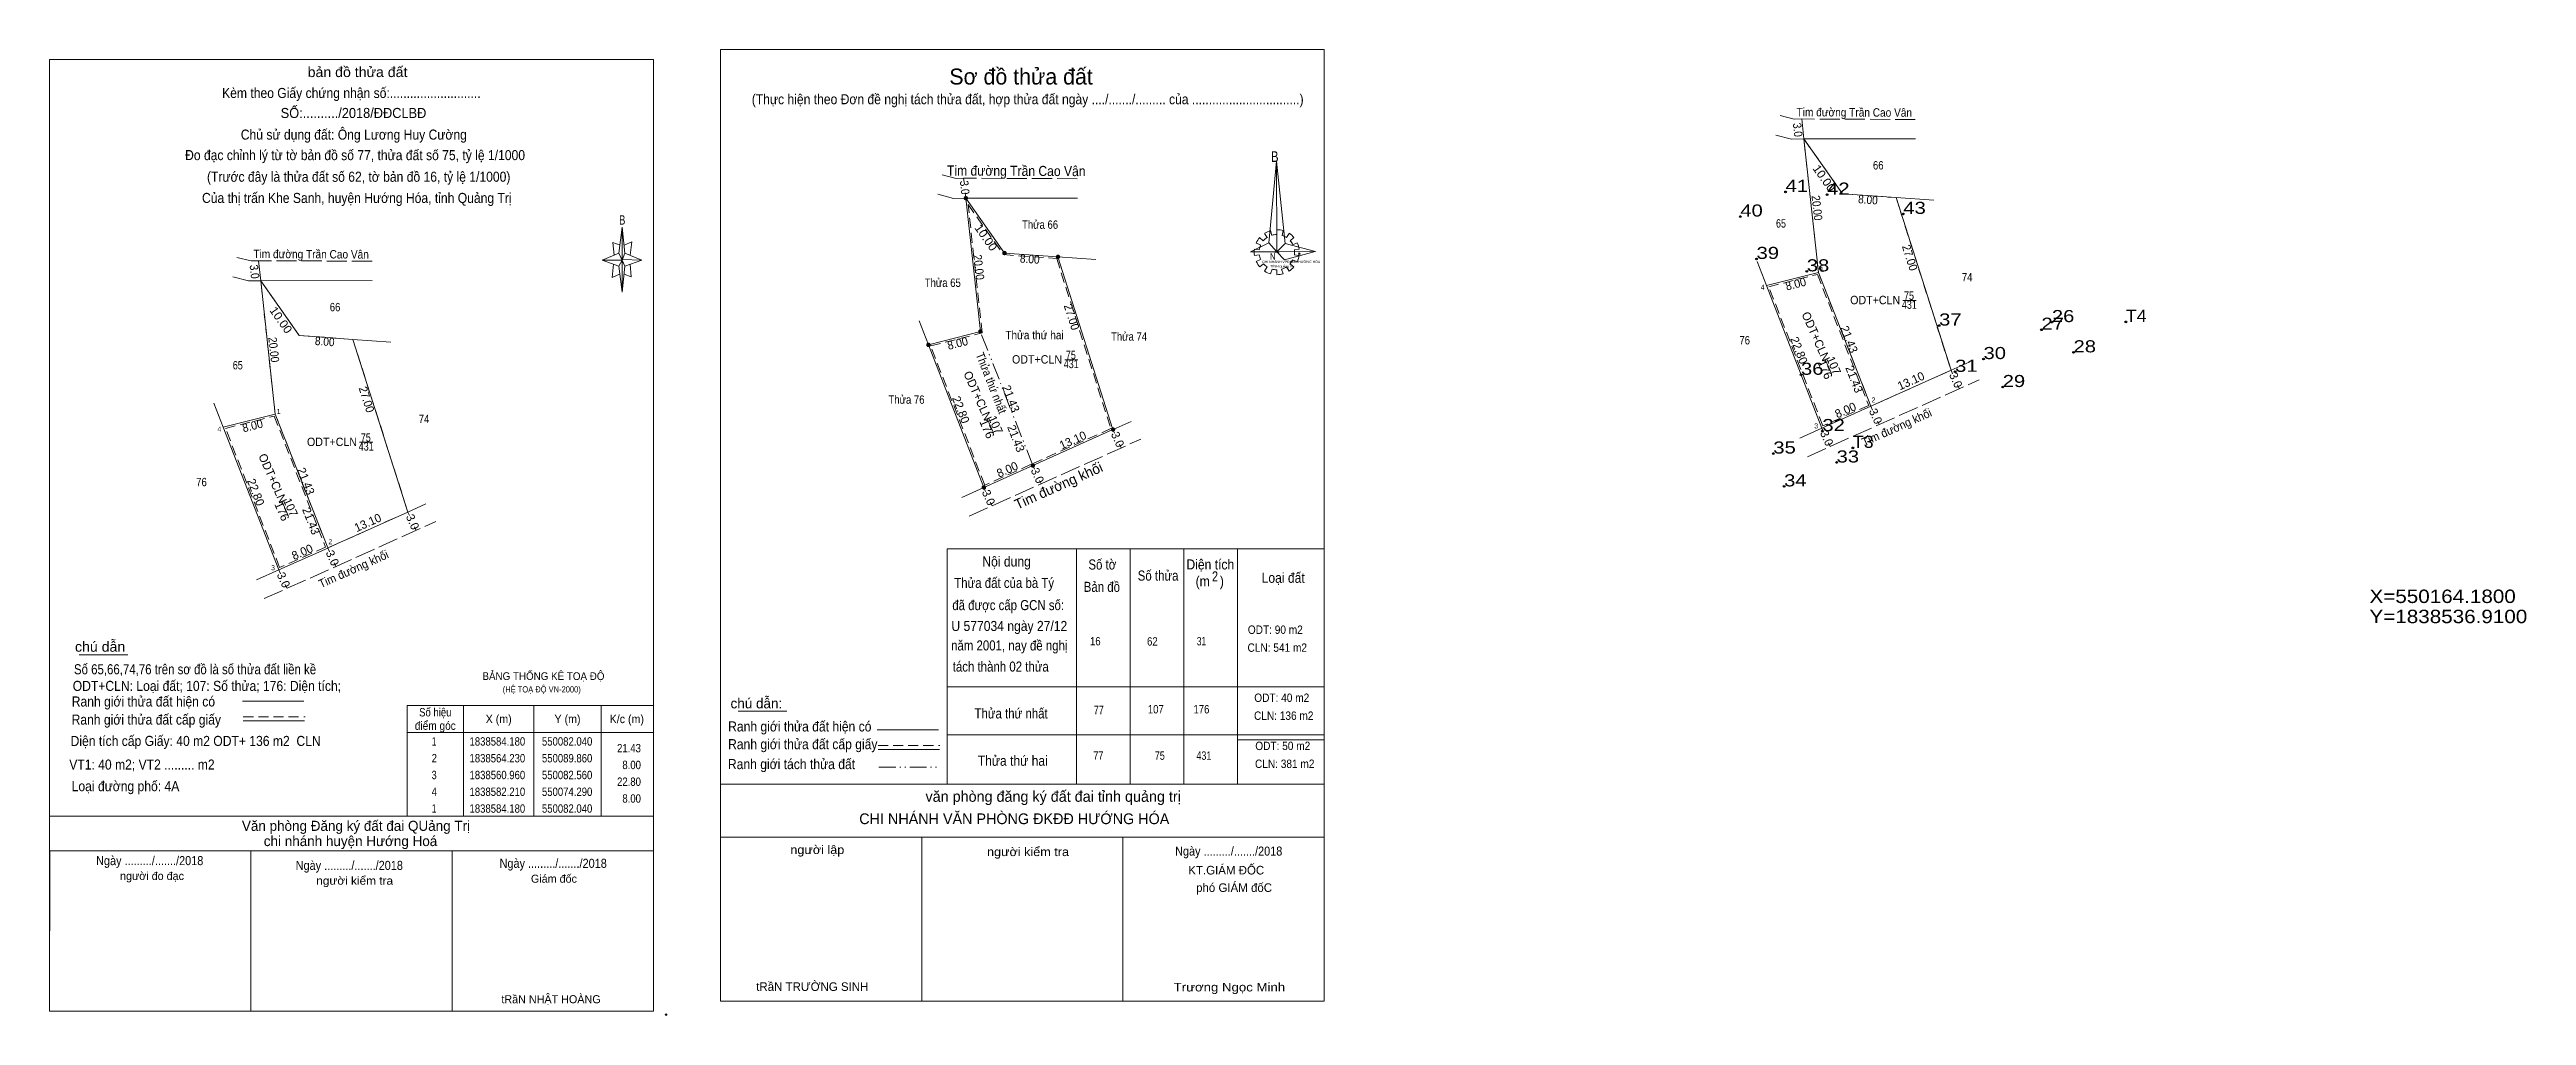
# Model space of a CAD drawing. Header units: metres. Extents: x 549818 to 550651, y 1838063 to 1838617.
# Drawn here: x 549818.4 to 550187.6, y 1838473.5 to 1838617.4 of the extents above; entities outside this region: 2.
import ezdxf
from ezdxf.enums import TextEntityAlignment as Align

# ---------------------------------------------------------------- set-up
doc = ezdxf.new("R2010")
doc.units = ezdxf.units.M
doc.header["$LTSCALE"] = 0.5
doc.header["$PDMODE"] = 32
doc.header["$PDSIZE"] = 0.25
for name, pattern in [('DASH_DOUBLE_DOT', [9.2, 5, -1.2, 0.3, -1.2, 0.3, -1.2]), ('LONG_DASHED', [7.5, 6, -1.5]), ('MEDIUM_DASHED', [4.5, 3, -1.5])]:
    doc.linetypes.add(name, pattern=pattern)
for name, color, linetype, lineweight in [('1', 7, 'Continuous', 13), ('10', 7, 'Continuous', 13), ('17', 7, 'Continuous', 13), ('2', 7, 'Continuous', 13), ('22', 7, 'LONG_DASHED', 13), ('23', 7, 'Continuous', 13), ('28', 7, 'DASH_DOUBLE_DOT', 13), ('5', 7, 'Continuous', 13), ('6', 7, 'Continuous', 13), ('63', 7, 'DASH_DOUBLE_DOT', 13)]:
    doc.layers.add(name, color=color, linetype=linetype, lineweight=lineweight)
doc.layers.add('12', color=7, linetype='Continuous')
doc.layers.add('7', color=7, linetype='Continuous')

msp = doc.modelspace()

# ---------------------------------------------------------------- hatches: boundary and pattern name
at = {"layer": '28'}
for points in [[(549955.2061, 1838595.2341, 1), (549954.7061, 1838595.2341, 1)], [(549960.9661, 1838587.0641, 1), (549960.4661, 1838587.0641, 1)], [(549968.9461, 1838586.4941, 1), (549968.4461, 1838586.4941, 1)], [(549957.3761, 1838575.3541, 1), (549956.8761, 1838575.3541, 1)], [(549949.6261, 1838573.3841, 1), (549949.1261, 1838573.3841, 1)], [(549977.1461, 1838560.7641, 1), (549976.6461, 1838560.7641, 1)], [(549965.1961, 1838555.4041, 1), (549964.6961, 1838555.4041, 1)], [(549957.8961, 1838552.1341, 1), (549957.3961, 1838552.1341, 1)]]:
    msp.add_hatch(color=256, dxfattribs=at).paths.add_polyline_path(points)

# ---------------------------------------------------------------- linework, layer by layer
at = {"layer": '1'}
for p, q in [((549999.89, 1838589.39), (549999.49, 1838589.99)), ((550000.39, 1838590.4), (550000.56, 1838589.69)), ((550001.3, 1838589.8), (550001.33, 1838590.53)), ((550002.26, 1838590.4), (550002.09, 1838589.67)), ((550002.74, 1838589.39), (550003.14, 1838589.99)), ((549997.97, 1838587.64), (549998.69, 1838587.53)), ((549998.69, 1838586.8), (549997.97, 1838586.68)), ((549998.9, 1838588.26), (549998.25, 1838588.53)), ((549998.25, 1838585.8), (549998.9, 1838586.12)), ((549998.73, 1838589.35), (549999.28, 1838588.87)), ((550000.95, 1838587.21), (550001.65, 1838587.21)), ((550003.86, 1838589.35), (550003.31, 1838588.89)), ((550004.38, 1838585.77), (550003.66, 1838586.05)), ((550003.7, 1838588.28), (550004.36, 1838588.6)), ((550004.66, 1838587.64), (550003.92, 1838587.53)), ((550003.92, 1838586.8), (550004.66, 1838586.68)), ((549999.34, 1838585.43), (549998.77, 1838584.98)), ((549999.49, 1838584.36), (549999.86, 1838585)), ((550000.61, 1838584.66), (550000.39, 1838583.95)), ((550001.3, 1838583.84), (550001.3, 1838584.54)), ((550002.02, 1838584.66), (550002.24, 1838583.98)), ((550003.14, 1838584.36), (550002.74, 1838584.98)), ((550003.27, 1838585.43), (550003.86, 1838585)), ((549952.19, 1838542.99), (550008.38, 1838542.99)), ((549952.19, 1838542.99), (549952.19, 1838507.94)), ((549971.46, 1838542.99), (549971.46, 1838507.94)), ((549979.46, 1838542.99), (549979.46, 1838507.94)), ((549987.46, 1838542.99), (549987.46, 1838507.94)), ((549995.46, 1838542.99), (549995.46, 1838507.94)), ((549952.19, 1838522.42), (550008.38, 1838522.42)), ((549952.24, 1838515.28), (550008.43, 1838515.28)), ((549918.38, 1838507.94), (550008.38, 1838507.94)), ((549918.38, 1838507.17), (549918.38, 1838475.58)), ((549918.38, 1838500.01), (550008.38, 1838500.01)), ((549948.38, 1838500.01), (549948.38, 1838475.58)), ((549978.38, 1838500.01), (549978.38, 1838475.58))]:
    msp.add_line(p, q, dxfattribs=at)
msp.add_lwpolyline([(550008.38, 1838507.94), (550008.38, 1838475.58), (549918.38, 1838475.58), (549918.38, 1838617.38), (550008.38, 1838617.38), (550008.38, 1838514.53)], dxfattribs=at)
msp.add_lwpolyline([(550008.38, 1838507.94), (550008.38, 1838475.58), (549918.38, 1838475.58), (549918.38, 1838617.38), (550008.38, 1838617.38), (550008.38, 1838514.53)], dxfattribs=at)
for points in [[(550001.26, 1838600.73), (550001.3, 1838587.23), (550000.13, 1838588.57)], [(550001.26, 1838600.73), (550001.3, 1838587.23), (550002.55, 1838588.48)], [(549997.38, 1838587.23), (550000.13, 1838588.57), (550001.3, 1838587.23)], [(550007.06, 1838587.28), (550001.3, 1838587.23), (550002.55, 1838588.48)], [(550007.02, 1838587.3), (550002.44, 1838586.07), (550001.3, 1838587.23)]]:
    msp.add_lwpolyline(points, close=True, dxfattribs=at)
at = {"layer": '1', "linetype": 'MEDIUM_DASHED'}
for points in [[(550079.87, 1838604.06), (550085.63, 1838595.89), (550093.61, 1838595.32), (550101.81, 1838569.59), (550089.86, 1838564.23), (550082.04, 1838584.18)], [(550081.89, 1838583.88), (550089.54, 1838564.36), (550082.7, 1838561.3), (550074.63, 1838582.04)]]:
    msp.add_lwpolyline(points, close=True, dxfattribs=at)
at = {"layer": '1'}
for centre, major_axis, start_param, end_param in [((550001.315, 1838587.1841), (3.3649, 0), 1.84955988, 2.13900916), ((550001.315, 1838587.1841), (2.6372, 0), 1.56985589, 1.85611068), ((550001.315, 1838587.1841), (3.3649, 0), 1.27924208, 1.56332225), ((550001.315, 1838587.1841), (2.6372, 0), 1.00270906, 1.2755622), ((550001.315, 1838587.1841), (3.3649, 0), 0.71056237, 0.99687234), ((550001.315, 1838587.1841), (3.3649, 0), 3.00667928, 3.29139349), ((550001.315, 1838587.1841), (3.3649, 0), 2.43958176, 2.72400246), ((550001.315, 1838587.1841), (2.6372, 0), 2.72368549, 3.01515824), ((550001.315, 1838587.1841), (2.6372, 0), 3.28229955, 3.56105054), ((550001.315, 1838587.1841), (2.6372, 0), 2.13373541, 2.44496261), ((550001.315, 1838587.1841), (2.6372, 0), 5.56137327, 5.83951437), ((550001.315, 1838587.1841), (2.6372, 0), 0.42678376, 0.70646463), ((550001.315, 1838587.1841), (2.6372, 0), 6.13558388, 6.41618463), ((550001.315, 1838587.1841), (3.3649, 0), 0.1390515, 0.43393316), ((550001.315, 1838587.1841), (3.3649, 0), 5.85230288, 6.13839648), ((550001.315, 1838587.1841), (3.3649, 0), 3.56988637, 3.85691866), ((550001.315, 1838587.1841), (2.6372, 0), 3.86077574, 4.13258255), ((550001.2958, 1838587.1641), (3.3649, 0), 4.1470906, 4.43659307), ((550001.315, 1838587.1841), (2.6372, 0), 4.43854677, 4.71314001), ((550001.315, 1838587.1841), (3.3649, 0), 4.71301008, 4.99761054), ((550001.315, 1838587.1841), (2.6372, 0), 4.99087134, 5.28933161), ((550001.315, 1838587.1841), (3.3649, 0), 5.28561416, 5.56798705)]:
    msp.add_ellipse(centre, major_axis=major_axis, ratio=0.995001, start_param=start_param, end_param=end_param, dxfattribs=at)
msp.add_point((550004.66, 1838586.96), dxfattribs=at)
at = {"layer": '10'}
for p, q in [((550079.55, 1838607.04), (550079.87, 1838604.06)), ((550099.25, 1838594.92), (550093.61, 1838595.32)), ((550072.9, 1838585.79), (550074.29, 1838582.21)), ((550102.04, 1838569.07), (550101.81, 1838569.59)), ((550103.04, 1838566.85), (550102.79, 1838567.4)), ((550090.11, 1838563.67), (550089.86, 1838564.23)), ((550082.82, 1838560.38), (550082.56, 1838560.96)), ((550091.09, 1838561.49), (550090.85, 1838562.02)), ((550083.79, 1838558.22), (550083.53, 1838558.79))]:
    msp.add_line(p, q, dxfattribs=at)
for points in [[(550085.63, 1838595.89), (550079.87, 1838604.06), (550082.04, 1838584.18)], [(550085.63, 1838595.89), (550093.61, 1838595.32), (550101.81, 1838569.59)], [(550089.86, 1838564.23), (550082.04, 1838584.18), (550074.29, 1838582.21), (550082.56, 1838560.96)]]:
    msp.add_lwpolyline(points, dxfattribs=at)
at = {"layer": '17'}
for p, q in [((549822.8, 1838527.17), (549830.04, 1838527.17)), ((549921.04, 1838518.8), (549928.28, 1838518.8)), ((549818.38, 1838474.08), (549818.4, 1838497.99)), ((549848.38, 1838474.05), (549848.4, 1838497.97)), ((549878.38, 1838474.03), (549878.4, 1838497.94))]:
    msp.add_line(p, q, dxfattribs=at)
at = {"layer": '2', "linetype": 'LONG_DASHED'}
for p, q in [((549971.56, 1838598.13), (549954.63, 1838598.21)), ((549866.46, 1838585.84), (549849.53, 1838585.92)), ((549955.47, 1838547.87), (549981.06, 1838559.34)), ((549850.37, 1838535.57), (549875.96, 1838547.04))]:
    msp.add_line(p, q, dxfattribs=at)
at = {"layer": '2'}
for p, q in [((549954.63, 1838598.21), (549954.7, 1838597.58)), ((549954.87, 1838596.01), (549954.95, 1838595.23)), ((549971.59, 1838595.25), (549954.95, 1838595.23)), ((549960.71, 1838587.06), (549954.95, 1838595.23)), ((549954.96, 1838595.23), (549957.12, 1838575.35)), ((549849.53, 1838585.92), (549849.85, 1838582.94)), ((549974.33, 1838586.09), (549968.69, 1838586.49)), ((549866.49, 1838582.96), (549849.85, 1838582.94)), ((549947.98, 1838576.96), (549949.37, 1838573.38)), ((549869.23, 1838573.8), (549863.59, 1838574.2)), ((549969.69, 1838571.15), (549971.67, 1838571.15)), ((549842.88, 1838564.67), (549844.27, 1838561.09)), ((549958.17, 1838562.28), (549959.06, 1838560.26)), ((549977.12, 1838560.24), (549976.89, 1838560.76)), ((549976.9, 1838560.76), (549979.58, 1838561.96)), ((549864.59, 1838558.86), (549866.57, 1838558.86)), ((549978.12, 1838558.02), (549977.87, 1838558.57)), ((549957.64, 1838552.13), (549964.94, 1838555.4)), ((549965.19, 1838554.84), (549964.94, 1838555.4)), ((549966.17, 1838552.66), (549965.93, 1838553.19)), ((549853.07, 1838549.99), (549853.96, 1838547.97)), ((549871.8, 1838548.46), (549874.48, 1838549.67)), ((549954.34, 1838550.65), (549957.65, 1838552.13)), ((549957.9, 1838551.55), (549957.64, 1838552.13)), ((549958.87, 1838549.39), (549958.61, 1838549.96)), ((549872.02, 1838547.95), (549871.79, 1838548.47)), ((549873.02, 1838545.73), (549872.77, 1838546.28)), ((549852.54, 1838539.83), (549859.84, 1838543.1)), ((549860.09, 1838542.55), (549859.84, 1838543.11)), ((549849.23, 1838538.35), (549852.54, 1838539.83)), ((549852.8, 1838539.26), (549852.54, 1838539.84)), ((549861.07, 1838540.37), (549860.83, 1838540.9)), ((549853.77, 1838537.1), (549853.51, 1838537.67)), ((549880.08, 1838519.64), (549880.08, 1838503.14)), ((549890.58, 1838519.64), (549890.58, 1838503.14)), ((549900.58, 1838519.64), (549900.58, 1838503.14)), ((549871.68, 1838515.64), (549908.38, 1838515.64))]:
    msp.add_line(p, q, dxfattribs=at)
at = {"layer": '2', "linetype": 'MEDIUM_DASHED'}
msp.add_line((549957.39, 1838575.16), (549955.3, 1838594.29), dxfattribs=at)
at = {"layer": '2', "linetype": 'DASH_DOUBLE_DOT'}
msp.add_line((549964.94, 1838555.4), (549957.12, 1838575.35), dxfattribs=at)
at = {"layer": '2', "linetype": 'LONG_DASHED'}
for points in [[(549954.63, 1838598.21), (549953.52, 1838598.18), (549951.41, 1838598.7)], [(549849.53, 1838585.92), (549848.42, 1838585.89), (549846.31, 1838586.41)]]:
    msp.add_lwpolyline(points, dxfattribs=at)
at = {"layer": '2'}
for points in [[(549954.95, 1838595.23), (549953.13, 1838595.21), (549950.79, 1838595.81)], [(549960.71, 1838587.06), (549968.69, 1838586.49), (549976.89, 1838560.76), (549964.94, 1838555.4)], [(549849.85, 1838582.94), (549848.03, 1838582.92), (549845.69, 1838583.52)], [(549855.61, 1838574.77), (549849.85, 1838582.94), (549852.02, 1838563.05)], [(549855.61, 1838574.77), (549863.59, 1838574.2), (549871.79, 1838548.47), (549859.84, 1838543.11), (549852.02, 1838563.06), (549844.27, 1838561.09), (549852.54, 1838539.84)], [(549957.12, 1838575.35), (549949.37, 1838573.38), (549957.64, 1838552.13)]]:
    msp.add_lwpolyline(points, dxfattribs=at)
at = {"layer": '2', "linetype": 'MEDIUM_DASHED'}
for points in [[(549955.3, 1838594.29), (549960.57, 1838586.82), (549968.5, 1838586.25), (549976.58, 1838560.9), (549965.08, 1838555.74)], [(549964.62, 1838555.53), (549957.78, 1838552.47), (549949.71, 1838573.21), (549957.39, 1838575.16)]]:
    msp.add_lwpolyline(points, dxfattribs=at)
for points in [[(549849.85, 1838582.94), (549855.61, 1838574.77), (549863.59, 1838574.2), (549871.79, 1838548.47), (549859.84, 1838543.11), (549852.02, 1838563.06)], [(549851.87, 1838562.76), (549859.52, 1838543.24), (549852.68, 1838540.18), (549844.61, 1838560.92)]]:
    msp.add_lwpolyline(points, close=True, dxfattribs=at)
at = {"layer": '2'}
msp.add_lwpolyline([(549871.68, 1838519.64), (549908.38, 1838519.64), (549908.38, 1838503.14), (549871.68, 1838503.14)], close=True, dxfattribs=at)
at = {"layer": '22'}
for p, q in [((550096.48, 1838606.96), (550079.55, 1838607.04)), ((550080.39, 1838556.69), (550105.98, 1838568.17))]:
    msp.add_line(p, q, dxfattribs=at)
msp.add_lwpolyline([(550079.55, 1838607.04), (550078.44, 1838607.01), (550076.33, 1838607.53)], dxfattribs=at)
at = {"layer": '23'}
for p, q in [((550096.51, 1838604.08), (550079.87, 1838604.06)), ((550101.81, 1838569.59), (550089.86, 1838564.23)), ((550101.81, 1838569.59), (550104.49, 1838570.79)), ((550082.55, 1838560.95), (550089.86, 1838564.23)), ((550079.25, 1838559.47), (550082.56, 1838560.96))]:
    msp.add_line(p, q, dxfattribs=at)
msp.add_lwpolyline([(550079.87, 1838604.06), (550078.05, 1838604.04), (550075.71, 1838604.64)], dxfattribs=at)
at = {"layer": '28', "linetype": 'Continuous'}
for p, q in [((550094.61, 1838579.98), (550096.59, 1838579.98)), ((550083.09, 1838571.11), (550083.98, 1838569.09)), ((549952.19, 1838507.94), (549995.46, 1838507.94))]:
    msp.add_line(p, q, dxfattribs=at)
msp.add_lwpolyline([(549995.46, 1838514.53), (550008.38, 1838514.53), (550008.38, 1838507.94)], dxfattribs=at)
at = {"layer": '28'}
for centre in [(549954.9561, 1838595.2341), (549960.7161, 1838587.0641), (549968.6961, 1838586.4941), (549957.1261, 1838575.3541), (549949.3761, 1838573.3841), (549976.8961, 1838560.7641), (549964.9461, 1838555.4041), (549957.6461, 1838552.1341)]:
    msp.add_circle(centre, 0.25, dxfattribs=at)
at = {"layer": '5'}
for p, q in [((549903.25, 1838587.02), (549903.75, 1838590.92)), ((549903.25, 1838585.12), (549900.75, 1838586.02)), ((549904.15, 1838587.02), (549906.65, 1838586.02)), ((549904.15, 1838585.12), (549903.75, 1838581.22)), ((549905.05, 1838583.52), (549904.05, 1838583.92)), ((549904.95, 1838585.42), (549905.05, 1838583.52))]:
    msp.add_line(p, q, dxfattribs=at)
for points in [[(549818.38, 1838615.88), (549908.38, 1838615.88), (549908.38, 1838474.08), (549818.38, 1838474.08)], [(549903.75, 1838590.92), (549904.15, 1838587.02), (549903.75, 1838586.02)], [(549903.75, 1838586.02), (549900.75, 1838586.02), (549903.25, 1838587.02), (549904.15, 1838585.12), (549906.65, 1838586.02), (549903.75, 1838586.12)], [(549903.75, 1838586.02), (549903.75, 1838581.22), (549903.25, 1838585.12)]]:
    msp.add_lwpolyline(points, close=True, dxfattribs=at)
for points in [[(550008.38, 1838507.94), (550008.38, 1838475.58), (549918.38, 1838475.58), (549918.38, 1838617.38), (550008.38, 1838617.38), (550008.38, 1838514.53)], [(549903.75, 1838586.02), (549903.25, 1838587.02), (549900.75, 1838586.02)], [(549903.45, 1838588.22), (549902.35, 1838588.62), (549902.55, 1838586.72)], [(549903.75, 1838586.02), (549904.15, 1838585.12), (549906.65, 1838586.02)], [(549904.05, 1838588.22), (549905.15, 1838588.72), (549904.95, 1838586.72)], [(549902.45, 1838585.42), (549902.25, 1838583.42), (549903.35, 1838583.92)]]:
    msp.add_lwpolyline(points, dxfattribs=at)
at = {"layer": '6'}
for p, q in [((549847.12, 1838520.27), (549856.26, 1838520.27)), ((549847.26, 1838517.35), (549856.4, 1838517.35)), ((549941.73, 1838516), (549950.87, 1838516)), ((549941.87, 1838513.07), (549951.01, 1838513.07)), ((549818.38, 1838503.14), (549908.38, 1838503.14)), ((549818.38, 1838503.14), (549908.38, 1838503.14)), ((549818.38, 1838497.98), (549908.38, 1838497.98))]:
    msp.add_line(p, q, dxfattribs=at)
at = {"layer": '6', "linetype": 'MEDIUM_DASHED'}
for p, q in [((549847.26, 1838517.97), (549856.46, 1838517.97)), ((549941.87, 1838513.69), (549951.07, 1838513.69))]:
    msp.add_line(p, q, dxfattribs=at)
at = {"layer": '6'}
msp.add_point((549910.28, 1838473.58), dxfattribs=at)
at = {"layer": '63'}
msp.add_line((549942, 1838510.44), (549951.2, 1838510.44), dxfattribs=at)
at = {"layer": '7'}
for p in [(550077.14, 1838596.17), (550083.34, 1838595.76), (550070.4, 1838592.5), (550094.7, 1838592.89), (550072.82, 1838586.18), (550080.31, 1838584.33), (550100.03, 1838576.26), (550115.28, 1838575.63), (550116.84, 1838576.77), (550127.87, 1838576.8), (550106.65, 1838571.26), (550120.07, 1838572.26), (550079.44, 1838568.92), (550102.42, 1838569.36), (550109.51, 1838567.09), (550082.63, 1838560.53), (550075.32, 1838557.18), (550087.18, 1838558.03), (550084.75, 1838555.85), (550076.93, 1838552.29)]:
    msp.add_point(p, dxfattribs=at)

# ---------------------------------------------------------------- texts
at = {"layer": '1'}
msp.add_text('Sơ đồ thửa đất', height=2.38, dxfattribs=at).set_placement((549963.19, 1838612.17), align=Align.CENTER)
for s, height, width, p in [('B', 1.585, 0.8, (550000.44, 1838600.63)), ('CHI NHÁNH VPĐKĐĐ-HƯỚNG HÓA', 0.3749, 0.95, (549999.13, 1838585.56)), ('N', 0.9904, 0.9, (550000.28, 1838586.06)), ('TỈNH quảng trị', 0.375, 1.05, (550000.34, 1838584.91)), ('BẢNG THỐNG KÊ TOẠ ĐỘ ', 1.15, 0.95, (549882.91, 1838523.44)), ('(HỆ TOẠ ĐỘ VN-2000)', 0.93, 0.9, (549885.93, 1838521.58))]:
    msp.add_text(s, height=height, dxfattribs=dict(at, width=width)).set_placement(p)
for s, height, p in [('văn phòng đăng ký đất đai tỉnh quảng trị', 1.6, (549987.01, 1838505.29)), ('CHI NHÁNH VĂN PHÒNG ĐKĐĐ HƯỚNG HÓA', 1.6, (549985.29, 1838501.96)), ('KT.GIÁM ĐỐC', 1.28, (549999.43, 1838494.46)), ('phó GIÁM đốC', 1.28, (550000.6, 1838491.86)), ('tRầN TRƯỜNG SINH', 1.28, (549940.43, 1838477.11))]:
    msp.add_text(s, height=height, dxfattribs=at).set_placement(p, align=Align.RIGHT)
for s, width, p in [('người lập', 1.1, (549936.84, 1838497.51)), ('người kiểm tra', 1.1, (549970.34, 1838497.2)), ('Trương Ngọc Minh', 1.15, (550002.55, 1838477.03))]:
    msp.add_text(s, height=1.28, dxfattribs=dict(at, width=width)).set_placement(p, align=Align.RIGHT)
at = {"layer": '12'}
for s, width, p in [('41', 1.25, (550077.14, 1838596.17)), ('42', 1.25, (550083.34, 1838595.76)), ('40', 1.25, (550070.4, 1838592.5)), ('43', 1.25, (550094.7, 1838592.89)), ('39', 1.25, (550072.82, 1838586.18)), ('38', 1.25, (550080.31, 1838584.33)), ('26', 1.25, (550116.84, 1838576.77)), ('T4', 1.1, (550127.87, 1838576.8)), ('37', 1.25, (550100.03, 1838576.26)), ('27', 1.25, (550115.28, 1838575.63)), ('31', 1.25, (550102.42, 1838569.36)), ('30', 1.25, (550106.65, 1838571.26)), ('28', 1.25, (550120.07, 1838572.26)), ('36', 1.25, (550079.44, 1838568.92)), ('29', 1.25, (550109.51, 1838567.09)), ('32', 1.25, (550082.63, 1838560.53)), ('35', 1.25, (550075.32, 1838557.18)), ('33', 1.25, (550084.75, 1838555.85)), ('T3', 1.1, (550087.18, 1838558.03)), ('34', 1.25, (550076.93, 1838552.29))]:
    msp.add_text(s, height=1.8, dxfattribs=dict(at, width=width)).set_placement(p)
at = {"layer": '2'}
for s, height, rotation, width, p in [('Tim đường Trần Cao Vân', 1.5, 359.729, 0.9, (549962.4715, 1838598.5625)), ('3.0', 1.25, 276.129, 0.9, (549954.1742, 1838596.7567)), ('10.00', 1.25, 305.185, 1.05, (549957.4507, 1838589.0151)), ('Tim đường Trần Cao Vân', 1.25, 359.729, 0.9, (549857.367, 1838586.2704)), ('20.00', 1.25, 276.229, 0.9, (549956.2844, 1838584.8778)), ('8.00', 1.25, 355.914, 0.9, (549964.4455, 1838585.5468)), ('3.0', 1.25, 276.129, 0.9, (549848.3142, 1838584.2167)), ('8.00', 1.25, 14.262, 0.95, (550078.816, 1838581.8454)), ('10.00', 1.25, 305.185, 1.05, (549852.3607, 1838576.7251)), ('27.00', 1.25, 287.677, 0.95, (549970.1404, 1838577.3448)), ('20.00', 1.25, 276.229, 0.9, (549851.1944, 1838572.5878)), ('8.00', 1.25, 355.914, 0.9, (549859.3555, 1838573.2568)), ('8.00', 1.25, 14.262, 0.95, (549953.886, 1838573.0054)), ('27.00', 1.25, 287.677, 0.95, (549865.0504, 1838565.0548)), ('8.00', 1.25, 14.262, 0.95, (549848.796, 1838560.7154)), ('176', 1.25, 293.9, 1.05, (549957.5346, 1838560.6082)), ('176', 1.25, 293.9, 1.05, (549852.4446, 1838548.3182)), ('Tim đường khối', 1.25, 24.156, 0.95, (549863.9442, 1838539.3934))]:
    msp.add_text(s, height=height, rotation=rotation, dxfattribs=dict(at, width=width)).set_placement(p, align=Align.CENTER)
for s, width, p in [('Thửa 66', 0.85, (549966.025, 1838590.67)), ('Thửa 65 ', 0.85, (549951.72, 1838582.01)), ('66', 0.85, (549860.94, 1838578.38)), ('Thửa 74', 0.85, (549979.29, 1838574)), ('ODT+CLN', 0.95, (549965.57, 1838570.59)), ('431', 0.8, (549970.67, 1838569.91)), ('75', 0.8, (549970.61, 1838571.24)), ('65 ', 0.8, (549846.625, 1838569.72)), ('Thửa 76', 0.85, (549946.115, 1838564.6)), ('75', 0.8, (549865.52, 1838558.95)), ('74', 0.85, (549874.195, 1838561.71)), ('ODT+CLN', 0.95, (549860.48, 1838558.3)), ('431', 0.8, (549865.58, 1838557.62)), ('76', 0.85, (549841.03, 1838552.31)), ('Số hiệu', 0.85, (549875.88, 1838518.01)), ('điểm góc', 0.9, (549875.88, 1838516.01)), ('X (m)', 0.95, (549885.33, 1838517.01)), ('Y (m)', 0.95, (549895.585, 1838517.01)), ('K/c (m)', 0.95, (549904.425, 1838517.01)), (' 2', 0.85, (549875.535, 1838511.16)), (' 1', 0.75, (549875.53, 1838513.66)), ('1838584.180', 0.85, (549885.13, 1838513.66)), ('1838564.230', 0.85, (549885.13, 1838511.16)), ('550082.040', 0.85, (549895.53, 1838513.66)), ('550089.860', 0.85, (549895.53, 1838511.16)), (' 3', 0.8, (549875.525, 1838508.66)), ('1838560.960', 0.85, (549885.13, 1838508.66)), ('550082.560', 0.85, (549895.53, 1838508.66)), (' 4', 0.85, (549875.53, 1838506.16)), (' 1', 0.75, (549875.53, 1838503.66)), ('1838582.210', 0.85, (549885.13, 1838506.16)), ('1838584.180', 0.85, (549885.13, 1838503.66)), ('550074.290', 0.85, (549895.53, 1838506.16)), ('550082.040', 0.85, (549895.53, 1838503.66))]:
    msp.add_text(s, height=1.25, dxfattribs=dict(at, width=width)).set_placement(p, align=Align.CENTER)
for s, height, width, p in [(' 4', 0.75, 0.95, (550074.01, 1838581.59)), (' 1', 0.75, 0.9, (550082.84, 1838584.22)), (' 1', 0.75, 0.9, (549852.82, 1838563.09)), (' 2', 0.75, 0.9, (550090.54, 1838564.8)), (' 4', 0.75, 0.95, (549843.99, 1838560.46)), (' 3', 0.75, 0.95, (550082, 1838560.93)), (' 2', 0.75, 0.9, (549860.52, 1838543.67)), (' 3', 0.75, 0.95, (549851.98, 1838539.8)), ('21.43', 1.25, 0.85, (549906.53, 1838512.66)), ('22.80', 1.25, 0.85, (549906.53, 1838507.66)), ('8.00', 1.25, 0.85, (549906.53, 1838510.16)), ('8.00', 1.25, 0.85, (549906.53, 1838505.16))]:
    msp.add_text(s, height=height, dxfattribs=dict(at, width=width)).set_placement(p, align=Align.RIGHT)
for s, height, rotation, p in [('22.80', 1.25, 291.265, (550078.5666, 1838572.3317)), ('ODT+CLN', 1.25, 293.9, (549956.1594, 1838565.5382)), ('21.43', 1.25, 291.404, (549961.1096, 1838565.1331)), ('21.43', 1.25, 291.404, (550086.7896, 1838568.0431)), ('22.80', 1.25, 291.265, (549953.6366, 1838563.4917)), ('8.00', 1.25, 24.13, (550086.3295, 1838563.0796)), ('107 ', 1.25, 293.9, (549958.9211, 1838560.9982)), ('21.43', 1.25, 291.404, (549961.8596, 1838559.2031)), ('13.10', 1.25, 24.158, (549971.1592, 1838558.6064)), ('3.0', 1.25, 294.176, (549977.0248, 1838559.0309)), ('ODT+CLN', 1.25, 293.9, (549851.0694, 1838553.2482)), ('22.80', 1.25, 291.265, (549848.5466, 1838551.2017)), ('21.43', 1.25, 291.404, (549856.0196, 1838552.8431)), ('8.00', 1.25, 24.13, (549961.3945, 1838554.2374)), ('Tim đường khối', 1.5, 24.156, (549969.0831, 1838551.7059)), ('3.0', 1.25, 294.176, (549965.0748, 1838553.6509)), ('107 ', 1.25, 293.9, (549853.8311, 1838548.7082)), ('21.43', 1.25, 291.404, (549856.7696, 1838546.9131)), ('3.0', 1.25, 294.176, (549957.7848, 1838550.3809)), ('13.10', 1.25, 24.158, (549866.0692, 1838546.3164)), ('3.0', 1.25, 294.176, (549871.9348, 1838546.7409)), ('8.00', 1.25, 24.13, (549856.3045, 1838541.9474)), ('3.0', 1.25, 294.176, (549859.9848, 1838541.3609)), ('3.0', 1.25, 294.176, (549852.6948, 1838538.0909))]:
    msp.add_text(s, height=height, rotation=rotation, dxfattribs=at).set_placement(p, align=Align.CENTER)
at = {"layer": '23', "width": 0.9}
msp.add_text('3.0', height=1.25, rotation=276.129, dxfattribs=at).set_placement((550078.3342, 1838605.3467), align=Align.CENTER)
at = {"layer": '23'}
for p in [(550101.9548, 1838567.871), (550090.0048, 1838562.491), (550082.7148, 1838559.221)]:
    msp.add_text('3.0', height=1.25, rotation=294.176, dxfattribs=at).set_placement(p, align=Align.CENTER)
at = {"layer": '28'}
for s, rotation, width, p in [('Tim đường Trần Cao Vân', 359.729, 0.9, (550087.387, 1838607.4004)), ('Thửa thứ nhất', 291.404, 0.9, (549958.1711, 1838567.4681)), ('176', 293.9, 1.05, (550082.4646, 1838569.4482)), ('Tim đường khối', 24.156, 0.95, (550093.9642, 1838560.5234))]:
    msp.add_text(s, height=1.25, rotation=rotation, dxfattribs=dict(at, width=width)).set_placement(p, align=Align.CENTER)
for s, width, p in [('66', 0.85, (550090.96, 1838599.51)), ('65 ', 0.8, (550076.645, 1838590.85)), ('74', 0.85, (550104.215, 1838582.84)), ('ODT+CLN', 0.95, (550090.5, 1838579.43)), ('431', 0.8, (550095.6, 1838578.75)), ('75', 0.8, (550095.54, 1838580.08)), ('Thửa thứ hai', 0.9, (549965.195, 1838574.21)), ('76', 0.85, (550071.05, 1838573.44)), ('ODT: 90 m2', 0.9, (550001.09, 1838530.31)), ('16', 0.85, (549974.26, 1838528.6)), ('62', 0.85, (549982.76, 1838528.56)), ('31', 0.75, (549990.085, 1838528.6)), ('CLN: 541 m2', 0.9, (550001.38, 1838527.64)), ('77', 0.8, (549974.77, 1838518.34)), ('107', 0.85, (549983.275, 1838518.46)), ('176', 0.85, (549990.075, 1838518.46)), ('ODT: 40 m2', 0.9, (550002.05, 1838520.17)), ('CLN: 136 m2', 0.9, (550002.34, 1838517.5)), ('77', 0.8, (549974.71, 1838511.55)), ('75', 0.8, (549983.87, 1838511.55)), ('431', 0.8, (549990.44, 1838511.55)), ('ODT: 50 m2', 0.9, (550002.2, 1838513)), ('CLN: 381 m2', 0.9, (550002.49, 1838510.33))]:
    msp.add_text(s, height=1.25, dxfattribs=dict(at, width=width)).set_placement(p, align=Align.CENTER)
for s, p in [('ODT+CLN', (550081.0894, 1838574.3782)), ('107 ', (550083.8511, 1838569.8382))]:
    msp.add_text(s, height=1.25, rotation=293.9, dxfattribs=at).set_placement(p, align=Align.CENTER)
for s, width, p in [('X=550164.1800', 1.15, (550164.18, 1838534.91)), ('Y=1838536.9100', 1.15, (550164.18, 1838531.91)), ('X=550627.0400', 1.25, (550627.04, 1838065.53)), ('Y=1838067.5300', 1.2, (550627.04, 1838062.53))]:
    msp.add_text(s, height=2, dxfattribs=dict(at, width=width)).set_placement(p)
at = {"layer": '5'}
for s, height, width, p in [('Kèm theo Giấy chứng nhận số:...........................', 1.5, 0.9, (549863.37, 1838610.16)), ('bản đồ thửa đất', 1.5, 1.05, (549864.29, 1838613.28)), ('SỐ:........../2018/ĐĐCLBĐ', 1.5, 0.95, (549863.69, 1838607.18)), ('Chủ sử dụng đất: Ông Lương Huy Cường', 1.5, 0.9, (549863.735, 1838603.96)), ('Đo đạc chỉnh lý từ tờ bản đồ số 77, thửa đất số 75, tỷ lệ 1/1000 ', 1.5, 0.9, (549864.17, 1838600.9)), ('(Trước đây là thửa đất số 62, tờ bản đồ 16, tỷ lệ 1/1000)', 1.5, 0.9, (549864.46, 1838597.68)), ('Của thị trấn Khe Sanh, huyện Hướng Hóa, tỉnh Quảng Trị', 1.5, 0.9, (549864.18, 1838594.52)), ('B', 1.378, 0.75, (549903.75, 1838591.3))]:
    msp.add_text(s, height=height, dxfattribs=dict(at, width=width)).set_placement(p, align=Align.CENTER)
at = {"layer": '6'}
for s, width, p in [('Nội dung', 0.9, (549957.42, 1838540.35)), ('Số tờ', 0.85, (549973.23, 1838539.9)), ('Diện tích', 0.9, (549987.84, 1838539.91)), ('Thửa đất của bà Tý', 0.85, (549953.23, 1838537.16)), ('Bản đồ', 0.85, (549972.53, 1838536.57)), ('Số thửa', 0.85, (549980.58, 1838538.25)), ('(m   )', 0.9, (549989.21, 1838537.42)), ('2', 0.8, (549991.65, 1838538.13)), ('Loại đất', 0.9, (549999.05, 1838537.92)), ('đã được cấp GCN số:', 0.85, (549952.94, 1838533.85)), ('U 577034 ngày 27/12', 0.9, (549952.81, 1838530.74)), ('chú dẫn', 1.05, (549822.17, 1838527.65)), ('năm 2001, nay đề nghị ', 0.85, (549952.76, 1838527.84)), ('ODT+CLN: Loại đất; 107: Số thửa; 176: Diện tích;', 0.9, (549821.84, 1838521.81)), ('Số 65,66,74,76 trên sơ đồ là số thửa đất liền kề', 0.85, (549822.02, 1838524.29)), (' tách thành 02 thửa', 0.85, (549952.53, 1838524.69)), ('Ranh giới thửa đất hiện có ', 0.9, (549821.69, 1838519.49)), ('Thửa thứ nhất', 0.85, (549956.25, 1838517.71)), ('Ranh giới thửa đất cấp giấy', 0.9, (549821.67, 1838516.79)), ('Ranh giới thửa đất hiện có ', 0.9, (549919.53, 1838515.77)), ('Diện tích cấp Giấy: 40 m2 ODT+ 136 m2  CLN', 0.9, (549821.52, 1838513.61)), ('Ranh giới thửa đất cấp giấy', 0.9, (549919.52, 1838513.13)), ('Thửa thứ hai', 0.9, (549956.73, 1838510.66)), ('VT1: 40 m2; VT2 ......... m2', 0.9, (549821.32, 1838510.09)), ('Loại đường phố: 4A', 0.9, (549821.68, 1838506.87)), ('Ranh giới tách thửa đất', 0.9, (549919.5, 1838510.16))]:
    msp.add_text(s, height=1.5, dxfattribs=dict(at, width=width)).set_placement(p)
msp.add_text('chú dẫn:', height=1.5, dxfattribs=at).set_placement((549919.89, 1838519.21))
for s, height, p in [(' Văn phòng Đăng ký đất đai QUảng Trị', 1.5, (549863.78, 1838500.96)), ('chi nhánh huyện Hướng Hoá', 1.5, (549863.245, 1838498.69)), ('người đo đạc', 1.2, (549833.655, 1838493.64)), ('Giám đốc', 1.2, (549893.565, 1838493.23)), ('tRầN NHẬT HOÀNG', 1.2, (549893.125, 1838475.27))]:
    msp.add_text(s, height=height, dxfattribs=at).set_placement(p, align=Align.CENTER)
for s, height, width, p in [('Ngày ........./......./2018', 1.35, 0.9, (549833.31, 1838495.85)), ('Ngày ........./......./2018', 1.35, 0.9, (549994.14, 1838497.27)), ('Ngày ........./......./2018', 1.35, 0.9, (549863.06, 1838495.14)), ('người kiểm tra', 1.2, 1.1, (549863.86, 1838492.94)), ('Ngày ........./......./2018', 1.35, 0.9, (549893.45, 1838495.45))]:
    msp.add_text(s, height=height, dxfattribs=dict(at, width=width)).set_placement(p, align=Align.CENTER)
at = {"layer": '63'}
for s, rotation, width, p in [('10.00', 305.185, 1.05, (550082.3771, 1838597.8601)), ('20.00', 276.229, 0.9, (550081.2144, 1838593.7178)), ('8.00', 355.914, 0.9, (550089.3805, 1838594.3864)), ('27.00', 287.677, 0.95, (550095.072, 1838586.1798))]:
    msp.add_text(s, height=1.25, rotation=rotation, dxfattribs=dict(at, width=width)).set_placement(p, align=Align.CENTER)
for s, rotation, p in [('21.43', 291.404, (550086.0396, 1838573.9731)), ('13.10', 24.158, (550096.0892, 1838567.4464))]:
    msp.add_text(s, height=1.25, rotation=rotation, dxfattribs=at).set_placement(p, align=Align.CENTER)
at = {"layer": '7', "width": 0.9}
msp.add_text('(Thực hiện theo Đơn đề nghị tách thửa đất, hợp thửa đất ngày ..../......./......... của ................................)', height=1.5, dxfattribs=at).set_placement((549964.18, 1838609.23), align=Align.CENTER)

doc.saveas('drawing.dxf')
